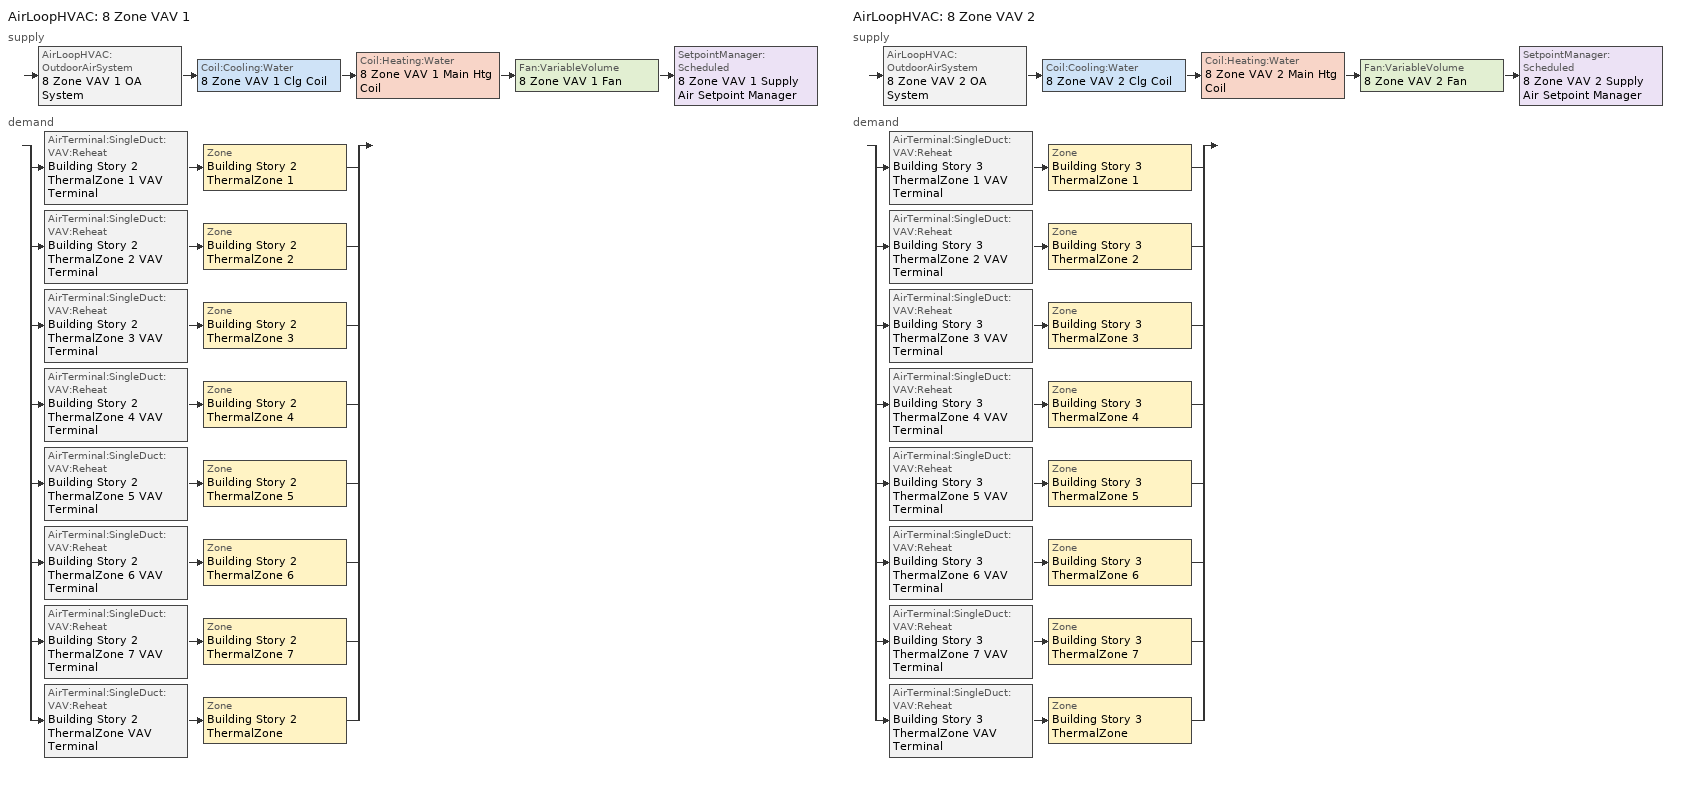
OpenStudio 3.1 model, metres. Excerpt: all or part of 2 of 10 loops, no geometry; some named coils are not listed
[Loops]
AirLoopHVAC '8 Zone VAV 1'
 supply: AirLoopHVAC:OutdoorAirSystem '8 Zone VAV 1 OA System' > Coil:Cooling:Water '8 Zone VAV 1 Clg Coil' > Coil:Heating:Water '8 Zone VAV 1 Main Htg Coil' > Fan:VariableVolume '8 Zone VAV 1 Fan' > SetpointManager:Scheduled '8 Zone VAV 1 Supply Air Setpoint Manager'
 demand: split
  | AirTerminal:SingleDuct:VAV:Reheat 'Building Story 2 ThermalZone 1 VAV Terminal' > Zone 'Building Story 2 ThermalZone 1'
  | AirTerminal:SingleDuct:VAV:Reheat 'Building Story 2 ThermalZone 2 VAV Terminal' > Zone 'Building Story 2 ThermalZone 2'
  | AirTerminal:SingleDuct:VAV:Reheat 'Building Story 2 ThermalZone 3 VAV Terminal' > Zone 'Building Story 2 ThermalZone 3'
  | AirTerminal:SingleDuct:VAV:Reheat 'Building Story 2 ThermalZone 4 VAV Terminal' > Zone 'Building Story 2 ThermalZone 4'
  | AirTerminal:SingleDuct:VAV:Reheat 'Building Story 2 ThermalZone 5 VAV Terminal' > Zone 'Building Story 2 ThermalZone 5'
  | AirTerminal:SingleDuct:VAV:Reheat 'Building Story 2 ThermalZone 6 VAV Terminal' > Zone 'Building Story 2 ThermalZone 6'
  | AirTerminal:SingleDuct:VAV:Reheat 'Building Story 2 ThermalZone 7 VAV Terminal' > Zone 'Building Story 2 ThermalZone 7'
  | AirTerminal:SingleDuct:VAV:Reheat 'Building Story 2 ThermalZone VAV Terminal' > Zone 'Building Story 2 ThermalZone'
AirLoopHVAC '8 Zone VAV 2'
 supply: AirLoopHVAC:OutdoorAirSystem '8 Zone VAV 2 OA System' > Coil:Cooling:Water '8 Zone VAV 2 Clg Coil' > Coil:Heating:Water '8 Zone VAV 2 Main Htg Coil' > Fan:VariableVolume '8 Zone VAV 2 Fan' > SetpointManager:Scheduled '8 Zone VAV 2 Supply Air Setpoint Manager'
 demand: split
  | AirTerminal:SingleDuct:VAV:Reheat 'Building Story 3 ThermalZone 1 VAV Terminal' > Zone 'Building Story 3 ThermalZone 1'
  | AirTerminal:SingleDuct:VAV:Reheat 'Building Story 3 ThermalZone 2 VAV Terminal' > Zone 'Building Story 3 ThermalZone 2'
  | AirTerminal:SingleDuct:VAV:Reheat 'Building Story 3 ThermalZone 3 VAV Terminal' > Zone 'Building Story 3 ThermalZone 3'
  | AirTerminal:SingleDuct:VAV:Reheat 'Building Story 3 ThermalZone 4 VAV Terminal' > Zone 'Building Story 3 ThermalZone 4'
  | AirTerminal:SingleDuct:VAV:Reheat 'Building Story 3 ThermalZone 5 VAV Terminal' > Zone 'Building Story 3 ThermalZone 5'
  | AirTerminal:SingleDuct:VAV:Reheat 'Building Story 3 ThermalZone 6 VAV Terminal' > Zone 'Building Story 3 ThermalZone 6'
  | AirTerminal:SingleDuct:VAV:Reheat 'Building Story 3 ThermalZone 7 VAV Terminal' > Zone 'Building Story 3 ThermalZone 7'
  | AirTerminal:SingleDuct:VAV:Reheat 'Building Story 3 ThermalZone VAV Terminal' > Zone 'Building Story 3 ThermalZone'
[SetpointManager:Scheduled] Control Variable=Temperature
Name | Schedule | Setpoint Node or NodeList
8 Zone VAV 1 Supply Air Setpoint Manager | Supply Air Temp - 55.0F 1 | 8 Zone VAV 1 Supply Outlet Node
8 Zone VAV 2 Supply Air Setpoint Manager | Supply Air Temp - 55.0F 2 | 8 Zone VAV 2 Supply Outlet Node
[Sizing:Zone] Zone Cooling Design Supply Air Temperature Input Method=SupplyAirTemperature; Zone Cooling Design Supply Air Temperature {C}=12.7778; Zone Cooling Design Supply Air Temperature Difference {deltaC}=11.11; Zone Heating Design Supply Air Temperature Input Method=SupplyAirTemperature; Zone Heating Design Supply Air Temperature {C}=40; Zone Heating Design Supply Air Temperature Difference {deltaC}=11.11; Zone Cooling Design Supply Air Humidity Ratio {kg-H2O/kg-air}=0.0085; Zone Heating Design Supply Air Humidity Ratio {kg-H2O/kg-air}=0.008; Cooling Design Air Flow Method=DesignDayWithLimit; Heating Design Air Flow Method=DesignDay; Account for Dedicated Outdoor Air System=No; Dedicated Outdoor Air System Control Strategy=NeutralSupplyAir; Dedicated Outdoor Air Low Setpoint Temperature for Design {C}=autosize; Dedicated Outdoor Air High Setpoint Temperature for Design {C}=autosize
Building Story 2 ThermalZone; Building Story 2 ThermalZone 1; Building Story 2 ThermalZone 2; Building Story 2 ThermalZone 3; Building Story 2 ThermalZone 4; Building Story 2 ThermalZone 5; Building Story 2 ThermalZone 6; Building Story 2 ThermalZone 7; Building Story 3 ThermalZone; Building Story 3 ThermalZone 1; Building Story 3 ThermalZone 2; Building Story 3 ThermalZone 3; Building Story 3 ThermalZone 4; Building Story 3 ThermalZone 5; Building Story 3 ThermalZone 6; Building Story 3 ThermalZone 7
[Zone equipment]
Building Story 2 ThermalZone: Building Story 2 ThermalZone VAV Terminal
Building Story 2 ThermalZone 1: Building Story 2 ThermalZone 1 VAV Terminal
Building Story 2 ThermalZone 2: Building Story 2 ThermalZone 2 VAV Terminal
Building Story 2 ThermalZone 3: Building Story 2 ThermalZone 3 VAV Terminal
Building Story 2 ThermalZone 4: Building Story 2 ThermalZone 4 VAV Terminal
Building Story 2 ThermalZone 5: Building Story 2 ThermalZone 5 VAV Terminal
Building Story 2 ThermalZone 6: Building Story 2 ThermalZone 6 VAV Terminal
Building Story 2 ThermalZone 7: Building Story 2 ThermalZone 7 VAV Terminal
Building Story 3 ThermalZone: Building Story 3 ThermalZone VAV Terminal
Building Story 3 ThermalZone 1: Building Story 3 ThermalZone 1 VAV Terminal
Building Story 3 ThermalZone 2: Building Story 3 ThermalZone 2 VAV Terminal
Building Story 3 ThermalZone 3: Building Story 3 ThermalZone 3 VAV Terminal
Building Story 3 ThermalZone 4: Building Story 3 ThermalZone 4 VAV Terminal
Building Story 3 ThermalZone 5: Building Story 3 ThermalZone 5 VAV Terminal
Building Story 3 ThermalZone 6: Building Story 3 ThermalZone 6 VAV Terminal
Building Story 3 ThermalZone 7: Building Story 3 ThermalZone 7 VAV Terminal
[AirLoopHVAC] Availability Schedule=Always On Discrete; Design Supply Air Flow Rate {m3/s}=autosize; Design Return Air Flow Fraction of Supply Air Flow=1
8 Zone VAV 1; 8 Zone VAV 2
[Sizing:System] Type of Load to Size On=Sensible; Design Outdoor Air Flow Rate {m3/s}=Autosize; Central Heating Maximum System Air Flow Ratio=0.3; Preheat Design Temperature {C}=7.22222; Preheat Design Humidity Ratio {kg-H2O/kg-Air}=0.008; Precool Design Temperature {C}=12.7778; Precool Design Humidity Ratio {kg-H2O/kg-Air}=0.008; Central Cooling Design Supply Air Temperature {C}=12.7778; Central Heating Design Supply Air Temperature {C}=12.7778; Sizing Option=Coincident; 100% Outdoor Air in Cooling=No; 100% Outdoor Air in Heating=No; Central Cooling Design Supply Air Humidity Ratio {kg-H2O/kg-Air}=0.0085; Central Heating Design Supply Air Humidity Ratio {kg-H2O/kg-Air}=0.008; Cooling Design Air Flow Method=DesignDay; Cooling Design Air Flow Rate {m3/s}=0; Heating Design Air Flow Method=DesignDay; Heating Design Air Flow Rate {m3/s}=0; System Outdoor Air Method=ZoneSum; Zone Maximum Outdoor Air Fraction=1; Cooling Supply Air Flow Rate Per Floor Area {m3/s-m2}=0.00996765; Cooling Fraction of Autosized Cooling Supply Air Flow Rate=1; Cooling Supply Air Flow Rate Per Unit Cooling Capacity {m3/s-W}=3.94755e-05; Heating Supply Air Flow Rate Per Floor Area {m3/s-m2}=0.00996765; Heating Fraction of Autosized Heating Supply Air Flow Rate=1; Heating Fraction of Autosized Cooling Supply Air Flow Rate=1; Heating Supply Air Flow Rate Per Unit Heating Capacity {m3/s-W}=3.15882e-05; Cooling Design Capacity Method=CoolingDesignCapacity; Cooling Design Capacity {W}=autosize; Cooling Design Capacity Per Floor Area {W/m2}=234.7; Fraction of Autosized Cooling Design Capacity=1; Heating Design Capacity Method=HeatingDesignCapacity; Heating Design Capacity {W}=autosize; Heating Design Capacity Per Floor Area {W/m2}=157; Fraction of Autosized Heating Design Capacity=1; Central Cooling Capacity Control Method=OnOff
8 Zone VAV 1; 8 Zone VAV 2
[Fan:VariableVolume] Availability Schedule=Always On Discrete; Fan Total Efficiency=0.62; Pressure Rise {Pa}=996.356; Maximum Flow Rate {m3/s}=Autosize; Fan Power Minimum Flow Rate Input Method=Fraction; Fan Power Minimum Flow Fraction=0.25; Fan Power Minimum Air Flow Rate {m3/s}=0; Motor Efficiency=0.9; Motor In Airstream Fraction=1; Fan Power Coefficient 1=0.0407599; Fan Power Coefficient 2=0.088045; Fan Power Coefficient 3=-0.0729261; Fan Power Coefficient 4=0.94374; Fan Power Coefficient 5=0
8 Zone VAV 1 Fan; 8 Zone VAV 2 Fan
[Controller:OutdoorAir] Minimum Outdoor Air Flow Rate {m3/s}=autosize; Maximum Outdoor Air Flow Rate {m3/s}=Autosize; Economizer Control Type=NoEconomizer; Economizer Control Action Type=ModulateFlow; Economizer Maximum Limit Dry-Bulb Temperature {C}=28; Economizer Maximum Limit Enthalpy {J/kg}=64000; Lockout Type=NoLockout; Minimum Limit Type=FixedMinimum; High Humidity Control=No; Heat Recovery Bypass Control Type=BypassWhenWithinEconomizerLimits
Name | Controller Mechanical Ventilation
8 Zone VAV 1 OA Controller | 8 Zone VAV 1 Vent Controller
8 Zone VAV 2 OA Controller | 8 Zone VAV 2 Vent Controller
[Controller:MechanicalVentilation] Availability Schedule=Always On Discrete; System Outdoor Air Method=ZoneSum
8 Zone VAV 1 Vent Controller; 8 Zone VAV 2 Vent Controller
[AirLoopHVAC:OutdoorAirSystem]
Name | Controller
8 Zone VAV 1 OA System | 8 Zone VAV 1 OA Controller
8 Zone VAV 2 OA System | 8 Zone VAV 2 OA Controller
[AirTerminal:SingleDuct:VAV:Reheat] Availability Schedule=Always On Discrete; Maximum Air Flow Rate {m3/s}=AutoSize; Zone Minimum Air Flow Input Method=Constant; Constant Minimum Air Flow Fraction=0.2; Fixed Minimum Air Flow Rate {m3/s}=0; Maximum Hot Water or Steam Flow Rate {m3/s}=AutoSize; Minimum Hot Water or Steam Flow Rate {m3/s}=0; Convergence Tolerance=0.001; Damper Heating Action=ReverseWithLimits; Maximum Flow per Zone Floor Area During Reheat {m3/s-m2}=AutoSize; Maximum Flow Fraction During Reheat=0.5; Maximum Reheat Air Temperature {C}=40; Control For Outdoor Air=No
Name | Reheat Coil
Building Story 2 ThermalZone 1 VAV Terminal | Building Story 2 ThermalZone 1 Reheat Coil
Building Story 2 ThermalZone 2 VAV Terminal | Building Story 2 ThermalZone 2 Reheat Coil
Building Story 2 ThermalZone 3 VAV Terminal | Building Story 2 ThermalZone 3 Reheat Coil
Building Story 2 ThermalZone 4 VAV Terminal | Building Story 2 ThermalZone 4 Reheat Coil
Building Story 2 ThermalZone 5 VAV Terminal | Building Story 2 ThermalZone 5 Reheat Coil
Building Story 2 ThermalZone 6 VAV Terminal | Building Story 2 ThermalZone 6 Reheat Coil
Building Story 2 ThermalZone 7 VAV Terminal | Building Story 2 ThermalZone 7 Reheat Coil
Building Story 2 ThermalZone VAV Terminal | Building Story 2 ThermalZone Reheat Coil
Building Story 3 ThermalZone 1 VAV Terminal | Building Story 3 ThermalZone 1 Reheat Coil
Building Story 3 ThermalZone 2 VAV Terminal | Building Story 3 ThermalZone 2 Reheat Coil
Building Story 3 ThermalZone 3 VAV Terminal | Building Story 3 ThermalZone 3 Reheat Coil
Building Story 3 ThermalZone 4 VAV Terminal | Building Story 3 ThermalZone 4 Reheat Coil
Building Story 3 ThermalZone 5 VAV Terminal | Building Story 3 ThermalZone 5 Reheat Coil
Building Story 3 ThermalZone 6 VAV Terminal | Building Story 3 ThermalZone 6 Reheat Coil
Building Story 3 ThermalZone 7 VAV Terminal | Building Story 3 ThermalZone 7 Reheat Coil
Building Story 3 ThermalZone VAV Terminal | Building Story 3 ThermalZone Reheat Coil
[Schedule:Ruleset]
Name | Default Day Schedule
Supply Air Temp - 55.0F 1 | Supply Air Temp - 55.0F Default 1
Supply Air Temp - 55.0F 2 | Supply Air Temp - 55.0F Default 2
[Schedule:Day]
Supply Air Temp - 55.0F Default 1; Supply Air Temp - 55.0F Default 2: 24, 0, 12.7778
[Schedule:Constant]
Always On Discrete: Value=1
